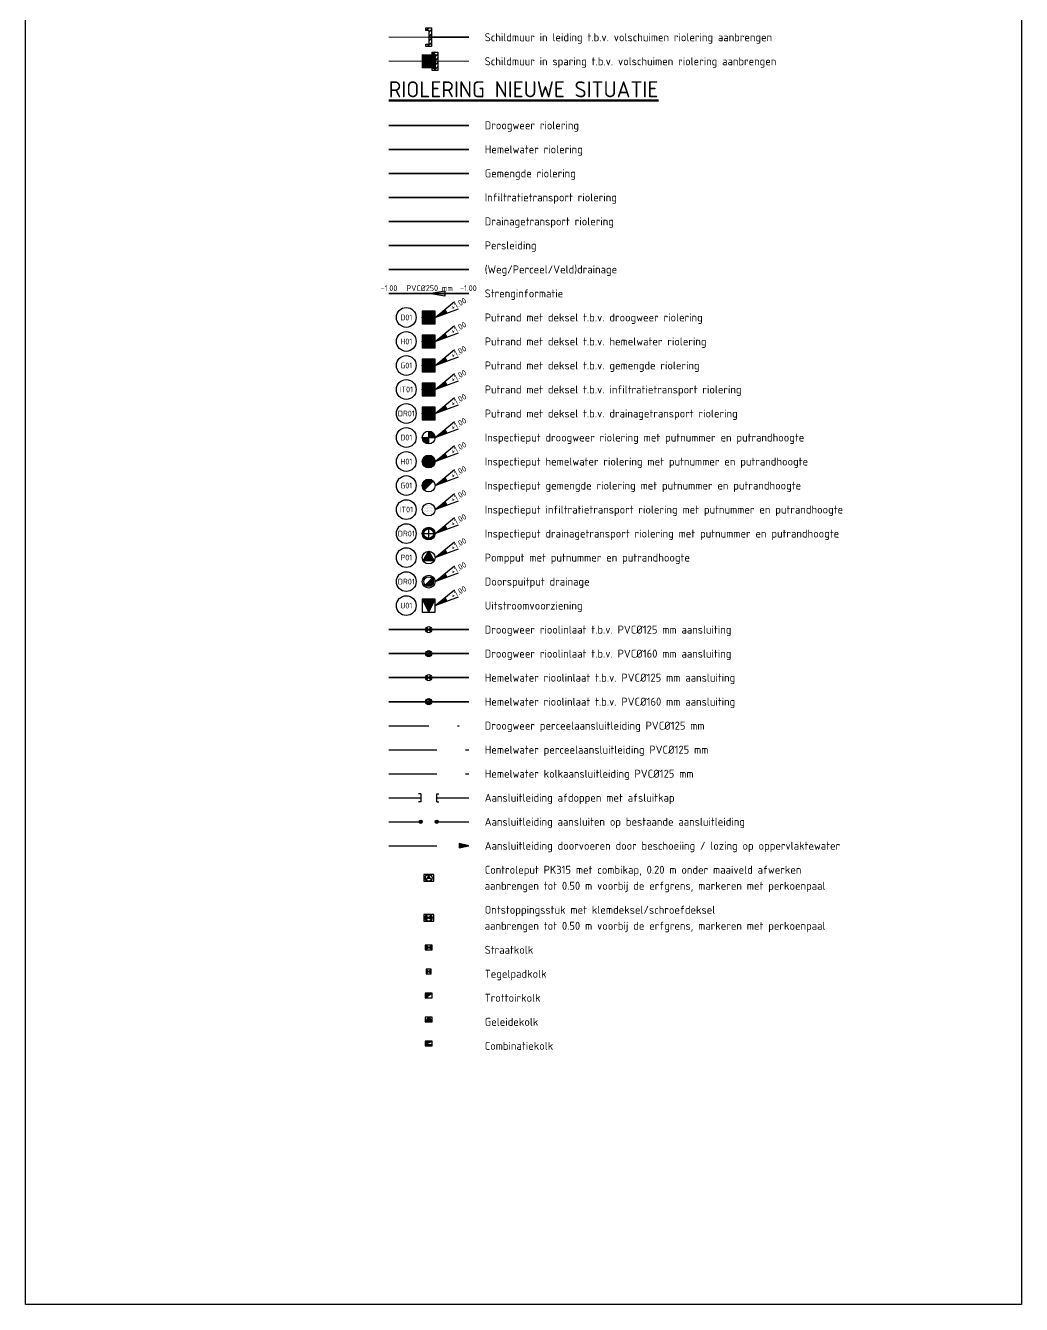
# Model space of a CAD drawing. Header units: metres. Extents: x 3957 to 4309, y 1331 to 1626.
# Drawn here: x 3999.7 to 4061.9, y 1331.1 to 1411 of the extents above; entities that cross this region are included whole.
import ezdxf
from ezdxf.enums import TextEntityAlignment as Align
from ezdxf.lldxf.tags import DXFTag

# ---------------------------------------------------------------- set-up
doc = ezdxf.new("R2010")
doc.units = ezdxf.units.M
for name, pattern in [('RI-DRAINAGE-SO', [19.2, 6, -1.8, 1.8, -1.8, 2.4, -1.8, 1.8, -1.8]), ('RI-DWA-SO', [11, 5, -3, 0, -3]), ('RI-DWA_AANSLUITLEIDING-SO', [6.1, 2.5, -1.8, 0, -1.8]), ('RI-GWA-SO', [18.45, 6, -1.8, 1.75, -1.8, 1.75, -1.8, 1.75, -1.8]), ('RI-HWA-SO', [7.4, 5, -2.4]), ('RI-HWA_AANSLUITLEIDING-SO', [4.8, 3, -1.8]), ('RI-ITR-SO', [10.4, 5, -1.8, 0, -1.8, 0, -1.8])]:
    doc.linetypes.add(name, pattern=pattern)
for name, color, linetype, lineweight in [('B-WE-RI-DWA_RIOOLLEIDING-G', 20, 'RI-DWA-SO', 18), ('B-WE-RI-DWA_RIOOLLEIDING-VOLSCHUIMEN-G', 20, 'RI-VOLSCHUIMEN-SO', 18), ('B-WE-RI-DWA_RIOOLPUT_DEKSEL-S', 20, 'Continuous', 18), ('N-WE-RI-DRAINAGE_DRAIN-G', 90, 'RI-DRAINAGE-SO', 35), ('N-WE-RI-DRAINAGE_PUT-S', 90, 'Continuous', 25), ('N-WE-RI-DRAINAGE_PUTDEKSELNIVEAU-S', 90, 'Continuous', 25), ('N-WE-RI-DRAINAGE_PUTNUMMER-S', 90, 'Continuous', 25), ('N-WE-RI-DRAINAGE_RIOOLPUT_DEKSEL-S', 90, 'Continuous', 25), ('N-WE-RI-DRAINAGE_RIOOLPUT_INSPECTIEPUT-S', 90, 'Continuous', 25), ('N-WE-RI-DRAINAGE_TRANSPORTLEIDING-G', 90, 'RI-DRAINAGE-SO', 35), ('N-WE-RI-DWA_HULPSTUK-S', 20, 'Continuous', 25), ('N-WE-RI-DWA_PERCEELAANSLUITLEIDING-G', 20, 'RI-DWA_AANSLUITLEIDING-SO', 25), ('N-WE-RI-DWA_PUTDEKSELNIVEAU-S', 20, 'Continuous', 25), ('N-WE-RI-DWA_PUTNUMMER-S', 20, 'Continuous', 25), ('N-WE-RI-DWA_RIOOLLEIDING-G', 20, 'RI-DWA-SO', 35), ('N-WE-RI-DWA_RIOOLPUT_DEKSEL-S', 20, 'Continuous', 25), ('N-WE-RI-DWA_RIOOLPUT_INSPECTIEPUT-S', 20, 'Continuous', 25), ('N-WE-RI-DWA_RIOOLPUT_POMPPUT-S', 20, 'Continuous', 25), ('N-WE-RI-DWA_SCHILDMUUR-S', 20, 'Continuous', 25), ('N-WE-RI-DWA_STROMINGSRICHTING-S', 20, 'Continuous', 25), ('N-WE-RI-GWA_PUTDEKSELNIVEAU-S', 30, 'Continuous', 25), ('N-WE-RI-GWA_PUTNUMMER-S', 30, 'Continuous', 25), ('N-WE-RI-GWA_RIOOLLEIDING-G', 30, 'RI-GWA-SO', 35), ('N-WE-RI-GWA_RIOOLPUT_DEKSEL-S', 30, 'Continuous', 25), ('N-WE-RI-GWA_RIOOLPUT_INSPECTIEPUT-S', 30, 'Continuous', 25), ('N-WE-RI-HWA_HULPSTUK-S', 150, 'Continuous', 25), ('N-WE-RI-HWA_KOLK_COMBIKOLK-S', 150, 'Continuous', 25), ('N-WE-RI-HWA_KOLK_GELEIDEKOLK-S', 150, 'Continuous', 25), ('N-WE-RI-HWA_KOLK_STRAATKOLK-S', 150, 'Continuous', 25), ('N-WE-RI-HWA_KOLK_TEGELPADKOLK-S', 150, 'Continuous', 25), ('N-WE-RI-HWA_KOLK_TROTTOIRKOLK-S', 150, 'Continuous', 25), ('N-WE-RI-HWA_KOLKAANSLUITLEIDING-G', 150, 'RI-HWA_AANSLUITLEIDING-SO', 25), ('N-WE-RI-HWA_PERCEELAANSLUITLEIDING-G', 150, 'RI-HWA_AANSLUITLEIDING-SO', 25), ('N-WE-RI-HWA_PUTDEKSELNIVEAU-S', 150, 'Continuous', 25), ('N-WE-RI-HWA_PUTNUMMER-S', 150, 'Continuous', 25), ('N-WE-RI-HWA_RIOOLLEIDING-G', 150, 'RI-HWA-SO', 35), ('N-WE-RI-HWA_RIOOLPUT_DEKSEL-S', 150, 'Continuous', 25), ('N-WE-RI-HWA_RIOOLPUT_INSPECTIEPUT-S', 150, 'Continuous', 25), ('N-WE-RI-HWA_UITLAATCONSTRUCTIE-S', 150, 'Continuous', 25), ('N-WE-RI-ITR_PUTDEKSELNIVEAU-S', 140, 'Continuous', 25), ('N-WE-RI-ITR_PUTNUMMER-S', 140, 'Continuous', 25), ('N-WE-RI-ITR_RIOOLPUT_DEKSEL-S', 140, 'Continuous', 25), ('N-WE-RI-ITR_RIOOLPUT_INSPECTIEPUT-S', 140, 'Continuous', 25), ('N-WE-RI-ITR_TRANSPORTLEIDING-G', 140, 'RI-ITR-SO', 35), ('N-WE-RI-PERSLEIDING-G', 210, 'RI-PERS-SO', 35), ('V-WE-RI-DWA_RIOOLLEIDING-G', 20, 'V-RI-DWA-SO', 35), ('X-XX-AL-LEGENDA-T25', 7, 'Continuous', 25), ('X-XX-AL-LEGENDA-T50', 130, 'Continuous', 50)]:
    doc.layers.add(name, color=color, linetype=linetype, lineweight=lineweight)
doc.styles.add('NLCS-ISO', font='NLCS-ISO.ttf')
doc.styles.add('NLCS-ISO-ANNOTATIEF-T25', font='NLCS-ISO.ttf', dxfattribs={"height": 2.5})
doc.styles.add('NLCS-ISO-ANNOTATIEF-T50', font='NLCS-ISO.ttf', dxfattribs={"height": 5})
doc.styles.get("Standard").update_dxf_attribs({"font": 'arial.ttf'})
tags = doc.linetypes.add('RI-PERS-SO', pattern='A,7,-2,["P",Standard,S=1.8,R=0,X=-0.5,Y=-0.9],-2,7,-2,[102,NLCS.SHX,S=1,R=180,X=0,Y=0],-2', length=22).pattern_tags.tags
tags[6] = DXFTag(74, 10)
doc.linetypes.add('RI-VOLSCHUIMEN-SO', pattern='A,0,[50,NLCS.SHX,S=0.5,R=0,X=0,Y=0],4', length=4)
doc.linetypes.add('V-RI-DWA-SO', pattern='A,2.5,[24,NLCS.SHX,S=1,R=0,X=0,Y=0],2.5,-3,0,-3', length=11)

# ---------------------------------------------------------------- blocks, each defined once
blk = doc.blocks.new('SRI-SCHILDMUUR-SO')
for p, q in [((-0.9, -2.9), (-0.9, 2.9)), ((-0.9, 2.9), (0.9, 2.9)), ((-0.9, 1.66), (0.49, 2.9)), ((-0.9, 1.77), (0.37, 2.9)), ((-0.9, 0.42), (-0.1, 1.14)), ((-0.9, 0.32), (-0.1, 1.03)), ((0.9, 2.1), (-0.1, 2.1)), ((-0.1, 2.1), (-0.1, -2.1)), ((0.9, 2.9), (0.9, 2.1)), ((-0.9, -0.92), (-0.1, -0.2)), ((-0.9, -1.03), (-0.1, -0.31)), ((-0.9, -2.26), (-0.1, -1.55)), ((-0.9, -2.37), (-0.1, -1.65)), ((0.9, -2.9), (-0.9, -2.9)), ((-0.11, -2.9), (0.78, -2.1)), ((-0.1, -2.1), (0.9, -2.1)), ((0.01, -2.9), (0.9, -2.1)), ((0.9, -2.1), (0.9, -2.9))]:
    blk.add_line(p, q)
blk = doc.blocks.new('*U17')
at = {"ltscale": 0.1}
blk.add_hatch(color=256, dxfattribs=at).paths.add_polyline_path([(0, 0), (5, 0.83), (5, -0.83)])
at = {"ltscale": 0.1, "flags": 128}
blk.add_lwpolyline([(0, 0), (5, 0.83), (5, -0.83)], close=True, dxfattribs=at)
at = {"style": 'NLCS-ISO'}
for tag, p in [('Strenglengte:', (-10, 0.2)), ('Afschot:', (-5, 0.2)), ('Materiaal:', (0.28, 0.2)), ('Strengnummer:', (6, 0.2))]:
    blk.add_attdef(tag, text='', height=1.8, dxfattribs=at).set_placement(p, align=Align.BOTTOM_CENTER)
blk.add_attdef('BOB-Links:', text='', height=1.8, dxfattribs=at).set_placement((-15, 0.2), align=Align.BOTTOM_LEFT)
blk.add_attdef('BOB-Rechts:', text='', height=1.8, dxfattribs=at).set_placement((15, 0.2), align=Align.BOTTOM_RIGHT)
blk = doc.blocks.new('SRI-HULP_INLAAT_160MM-SO')
h = blk.add_hatch(color=256)
h.dxf.hatch_style = 1
h.paths.add_polyline_path([(0, 0.71), (0, 0), (0.71, 0, 0.414214)])
h.paths.add_polyline_path([(0, 0), (-0.71, 0, 0.414214), (0, -0.71)])
for p, q in [((-0.71, 0), (0.71, 0)), ((0, 0.71), (0, -0.71))]:
    blk.add_line(p, q)
for radius in [1, 0.71]:
    blk.add_circle((0, 0), radius)
blk = doc.blocks.new('SRI-HULP_INLAAT_125MM-SO')
h = blk.add_hatch(color=256)
h.dxf.hatch_style = 1
h.paths.add_polyline_path([(-0.71, 0.71, 0.198912), (-1, 0, 0.198912), (-0.71, -0.71), (0, 0)])
h = blk.add_hatch(color=256)
h.dxf.hatch_style = 1
h.paths.add_polyline_path([(0.71, -0.71, 0.198912), (1, 0, 0.198912), (0.71, 0.71), (0, 0)])
for p, q in [((-0.71, 0.71), (0.71, -0.71)), ((-0.71, -0.71), (0.71, 0.71))]:
    blk.add_line(p, q)
blk.add_circle((0, 0), 1)
blk = doc.blocks.new('SRI-KOLK_STRAAT-SO')
h = blk.add_hatch(color=256)
h.dxf.hatch_style = 1
h.paths.add_polyline_path([(-1.125, 0), (0, 0.75), (-1.125, 1.5)])
h.paths.add_polyline_path([(1.125, 0), (1.125, 1.5), (0, 0.75)])
for p, q in [((-1.125, 0), (1.125, 1.5)), ((1.125, 0), (-1.125, 1.5))]:
    blk.add_line(p, q)
blk.add_lwpolyline([(-1.125, 0), (1.125, 0), (1.125, 1.5), (-1.125, 1.5)], close=True)
blk = doc.blocks.new('SRI-HULP_CONTROLEPUT-SO')
h = blk.add_hatch(color=256)
h.dxf.hatch_style = 1
h.paths.add_polyline_path([(0.07, 1.05, 0.031281), (-0.07, 1.05, 0.041169), (0, 0.68, 0.041169)])
h.paths.add_polyline_path([(0, 0.68, -0.132759), (-0.59, -0.34, -0.132759), (0.59, -0.34, -0.132759)])
h.paths.add_polyline_path([(-0.59, -0.34, 0.041169), (-0.94, -0.47, 0.031281), (-0.87, -0.58, 0.041169)])
h.paths.add_polyline_path([(0.59, -0.34, 0.041169), (0.87, -0.58, 0.031281), (0.94, -0.47, 0.041169)])
at = {"flags": 128}
blk.add_lwpolyline([(-1.57, -1.05), (1.57, -1.05), (1.57, 1.05), (-1.57, 1.05)], close=True, dxfattribs=at)
blk.add_circle((0, 0), 1.05)
at = {"color": 0, "linetype": 'ByBlock', "lineweight": -2}
for centre, start, end in [((-2.19, 1.26), 305.4455, 354.5545), ((2.19, 1.26), 185.4455, 234.5545), ((0, -2.53), 65.4455, 114.5545)]:
    blk.add_arc(centre, 2.26, start, end, dxfattribs=at)
blk = doc.blocks.new('SRI-HULP_ONTSTOPPINGSSTUK-SO')
for points in [[(-0.87, 0.58, 0.148069), (-1.05, 0, 0.148069), (-0.87, -0.58), (0, 0)], [(0, 0), (0.87, -0.58, 0.148069), (1.05, 0, 0.148069), (0.87, 0.58)]]:
    blk.add_hatch(color=256).paths.add_polyline_path(points)
for p, q in [((0.87, 0.58), (-0.87, -0.58)), ((-0.87, 0.58), (0.87, -0.58)), ((-0.87, -0.58), (0.87, 0.58))]:
    blk.add_line(p, q)
at = {"flags": 128}
blk.add_lwpolyline([(-1.57, -1.05), (1.57, -1.05), (1.57, 1.05), (-1.57, 1.05)], close=True, dxfattribs=at)
blk.add_circle((0, 0), 1.05)
blk = doc.blocks.new('SRI-HULP_EINDKAP-SO')
for p, q in [((0, -1.25), (0, 1.25)), ((0, 1.25), (0.7, 1.25)), ((0, -1.25), (0.7, -1.25))]:
    blk.add_line(p, q)
blk = doc.blocks.new('SRI-HULP_AANSLUITEN-SO')
h = blk.add_hatch(color=256)
h.dxf.hatch_style = 1
edge = h.paths.add_edge_path()
edge.add_arc((0, 0), 0.5, 0, 360)
blk.add_circle((0, 0), 0.5)
blk = doc.blocks.new('SRI-HULP_DOORVOEREN-SO')
h = blk.add_hatch(color=256)
h.dxf.hatch_style = 1
h.paths.add_polyline_path([(-2.97, 0.7), (-2.97, -0.7), (0, 0)])
at = {"color": 0, "linetype": 'ByBlock', "lineweight": -2, "flags": 128}
blk.add_lwpolyline([(-2.97, 0.7), (-2.97, -0.7), (0, 0)], close=True, dxfattribs=at)
blk = doc.blocks.new('SRI-KOLK_TROTTOIR-SO')
blk.add_hatch(color=256).paths.add_polyline_path([(1.125, 1.5), (-1.125, 1.5), (-1.125, 0)])
blk.add_line((-1.125, 0), (1.125, 1.5))
at = {"flags": 128}
blk.add_lwpolyline([(-1.125, 0), (1.125, 0), (1.125, 1.5), (-1.125, 1.5)], close=True, dxfattribs=at)
blk = doc.blocks.new('SRI-KOLK_TEGELPAD-SO')
h = blk.add_hatch(color=256)
h.dxf.hatch_style = 1
h.paths.add_polyline_path([(0, 0.75), (-0.75, 1.5), (-0.75, 0)])
h.paths.add_polyline_path([(0, 0.75), (0.75, 0), (0.75, 1.5)])
for p, q in [((-0.75, 0), (0.75, 1.5)), ((0.75, 0), (-0.75, 1.5))]:
    blk.add_line(p, q)
blk.add_lwpolyline([(-0.75, 0), (0.75, 0), (0.75, 1.5), (-0.75, 1.5)], close=True)
blk = doc.blocks.new('SRI-KOLK_GELEIDE-SO')
h = blk.add_hatch(color=256)
h.dxf.hatch_style = 1
h.paths.add_polyline_path([(0, 1.5), (-1.125, 0), (1.125, 0)])
blk.add_lwpolyline([(-1.125, 0), (1.125, 0), (1.125, 1.5), (-1.125, 1.5)], close=True)
at = {"flags": 128}
blk.add_lwpolyline([(-1.125, 0), (0, 1.5), (1.125, 0)], dxfattribs=at)
blk = doc.blocks.new('SRI-PUTDEKSELHOOGTE-SO')
h = blk.add_hatch(color=256)
h.dxf.hatch_style = 1
h.paths.add_polyline_path([(0, 0), (3.66, 1.37), (3.02, 2.49)])
for p, q in [((0, 0), (6.04, 4.97)), ((0, 0), (7.32, 2.74)), ((3.02, 2.49), (3.66, 1.37))]:
    blk.add_line(p, q)
at = {"style": 'NLCS-ISO'}
blk.add_attdef('PUTHGT', text='', height=1.8, rotation=30, dxfattribs=at).set_placement((5.02, 2.93), align=Align.MIDDLE_LEFT)
blk = doc.blocks.new('SRI-PUTNUMMER-SO')
blk.add_circle((0, 0), 3.09)
at = {"style": 'NLCS-ISO'}
blk.add_attdef('PUTNR', text='', height=1.8, dxfattribs=at).set_placement((0, 0), align=Align.MIDDLE_CENTER)
blk = doc.blocks.new('SRI-PUT_DEKSEL_DWA-SO')
at = {"true_color": 0xffffff}
h = blk.add_hatch(color=7, dxfattribs=at)
h.dxf.hatch_style = 1
h.paths.add_polyline_path([(-2, -2), (2, -2), (2, 2), (-2, 2)])
at = {"flags": 128}
blk.add_lwpolyline([(-2, -2), (2, -2), (2, 2), (-2, 2)], close=True, dxfattribs=at)
for radius in [2, 1.9]:
    blk.add_circle((0, 0), radius)
at = {"style": 'NLCS-ISO'}
blk.add_text('DWA', height=1.3, dxfattribs=at).set_placement((0, -0.01), align=Align.MIDDLE_CENTER)
blk = doc.blocks.new('SRI-PUT_DEKSEL_DRAINAGE-SO')
at = {"true_color": 0xffffff}
h = blk.add_hatch(color=7, dxfattribs=at)
h.dxf.hatch_style = 1
h.paths.add_polyline_path([(-2, -2), (2, -2), (2, 2), (-2, 2)])
at = {"flags": 128}
blk.add_lwpolyline([(-2, -2), (2, -2), (2, 2), (-2, 2)], close=True, dxfattribs=at)
for radius in [2, 1.9]:
    blk.add_circle((0, 0), radius)
at = {"style": 'NLCS-ISO'}
blk.add_text('DR', height=1.3, dxfattribs=at).set_placement((0, -0.01), align=Align.MIDDLE_CENTER)
blk = doc.blocks.new('SRI-PUT_DEKSEL_GWA-SO')
at = {"true_color": 0xffffff}
h = blk.add_hatch(color=7, dxfattribs=at)
h.dxf.hatch_style = 1
h.paths.add_polyline_path([(-2, -2), (2, -2), (2, 2), (-2, 2)])
at = {"flags": 128}
blk.add_lwpolyline([(-2, -2), (2, -2), (2, 2), (-2, 2)], close=True, dxfattribs=at)
for radius in [2, 1.9]:
    blk.add_circle((0, 0), radius)
at = {"style": 'NLCS-ISO'}
blk.add_text('GWA', height=1.3, dxfattribs=at).set_placement((0, -0.01), align=Align.MIDDLE_CENTER)
blk = doc.blocks.new('SRI-PUT_DEKSEL_HWA-SO')
at = {"true_color": 0xffffff}
h = blk.add_hatch(color=7, dxfattribs=at)
h.dxf.hatch_style = 1
h.paths.add_polyline_path([(-2, -2), (2, -2), (2, 2), (-2, 2)])
at = {"flags": 128}
blk.add_lwpolyline([(-2, -2), (2, -2), (2, 2), (-2, 2)], close=True, dxfattribs=at)
for radius in [2, 1.9]:
    blk.add_circle((0, 0), radius)
at = {"style": 'NLCS-ISO'}
blk.add_text('HWA', height=1.3, dxfattribs=at).set_placement((0, -0.01), align=Align.MIDDLE_CENTER)
blk = doc.blocks.new('SRI-PUT_DEKSEL_ITR-SO')
at = {"true_color": 0xffffff}
h = blk.add_hatch(color=7, dxfattribs=at)
h.dxf.hatch_style = 1
h.paths.add_polyline_path([(-2, -2), (2, -2), (2, 2), (-2, 2)])
at = {"flags": 128}
blk.add_lwpolyline([(-2, -2), (2, -2), (2, 2), (-2, 2)], close=True, dxfattribs=at)
for radius in [2, 1.9]:
    blk.add_circle((0, 0), radius)
at = {"style": 'NLCS-ISO'}
blk.add_text('ITR', height=1.3, dxfattribs=at).set_placement((0, -0.01), align=Align.MIDDLE_CENTER)
blk = doc.blocks.new('SRI-KOLK_COMBINATIE-SO')
h = blk.add_hatch(color=256)
h.dxf.hatch_style = 1
h.paths.add_polyline_path([(1.125, 1.5), (-1.125, 1.5), (-1.125, 0.4)])
for q in [(1.125, 1.5), (1.125, 0.4)]:
    blk.add_line((-1.125, 0.4), q)
blk.add_lwpolyline([(-1.125, 0), (1.125, 0), (1.125, 1.5), (-1.125, 1.5)], close=True)
blk = doc.blocks.new('SRI-UITSTROOMVOORZIENING-SO')
h = blk.add_hatch(color=256)
h.dxf.hatch_style = 1
h.paths.add_polyline_path([(2, 2), (-2, 2), (0, -2)])
at = {"flags": 128}
blk.add_lwpolyline([(-2, -2), (2, -2), (2, 2), (-2, 2)], close=True, dxfattribs=at)
blk.add_lwpolyline([(-2, 2), (0, -2), (2, 2)], dxfattribs=at)
blk = doc.blocks.new('SRI-PUT_DWA_01-SO')
h = blk.add_hatch(color=256)
h.dxf.hatch_style = 1
h.paths.add_polyline_path([(-2, 0, 0.414214), (0, -2), (0, 0)])
h.paths.add_polyline_path([(2, 0, 0.414214), (0, 2), (0, 0)])
for p, q in [((-2, 0), (2, 0)), ((0, -2), (0, 2))]:
    blk.add_line(p, q)
blk.add_circle((0, 0), 2)
blk = doc.blocks.new('SRI-PUT_HWA_01-SO')
h = blk.add_hatch(color=256)
h.dxf.hatch_style = 1
h.paths.add_polyline_path([(-2, 0, 1), (2, 0, 1)])
blk.add_circle((0, 0), 2)
blk = doc.blocks.new('SRI-PUT_GWA_01-SO')
h = blk.add_hatch(color=256)
h.dxf.hatch_style = 1
h.paths.add_polyline_path([(-2, 0, 0.198912), (-1.41, -1.41), (1.41, 1.41, 0.668179)])
blk.add_line((-1.41, -1.41), (1.41, 1.41))
blk.add_circle((0, 0), 2)
blk = doc.blocks.new('SRI-PUT_ITR_01-SO')
for centre, radius in [((0, 0), 2), ((-1.75, 0.25), 0.004), ((-1.5, 0.75), 0.004), ((-1.25, 1.25), 0.004), ((-1.25, 0.25), 0.004), ((-1, 0.75), 0.004), ((-0.75, 1.25), 0.004), ((-0.75, 0.25), 0.004), ((-0.5, 1.75), 0.004), ((-0.5, 0.75), 0.004), ((-0.25, 1.25), 0.004), ((-0.25, 0.25), 0.004), ((0, 1.75), 0.004), ((0, 0.75), 0.004), ((0.25, 1.25), 0.004), ((0.25, 0.25), 0.004), ((0.5, 1.75), 0.004), ((0.5, 0.75), 0.004), ((0.75, 1.25), 0.004), ((0.75, 0.25), 0.004), ((1, 0.75), 0.004), ((1.25, 1.25), 0.004), ((1.25, 0.25), 0.004), ((1.5, 0.75), 0.004), ((1.75, 0.25), 0.004), ((-1.75, -0.75), 0.004), ((-1.5, -0.25), 0.004), ((-1.5, -1.25), 0.004), ((-1.25, -0.75), 0.004), ((-1, -0.25), 0.004), ((-1, -1.25), 0.004), ((-0.75, -0.75), 0.004), ((-0.75, -1.75), 0.004), ((-0.5, -0.25), 0.004), ((-0.5, -1.25), 0.004), ((-0.25, -0.75), 0.004), ((-0.25, -1.75), 0.004), ((0, -0.25), 0.004), ((0, -1.25), 0.004), ((0.25, -0.75), 0.004), ((0.25, -1.75), 0.004), ((0.5, -0.25), 0.004), ((0.5, -1.25), 0.004), ((0.75, -0.75), 0.004), ((0.75, -1.75), 0.004), ((1, -0.25), 0.004), ((1, -1.25), 0.004), ((1.25, -0.75), 0.004), ((1.5, -0.25), 0.004), ((1.5, -1.25), 0.004), ((1.75, -0.75), 0.004)]:
    blk.add_circle(centre, radius)
blk = doc.blocks.new('SRI-PUT_DRAIN_01-SO')
h = blk.add_hatch(color=256)
h.dxf.hatch_style = 1
h.paths.add_polyline_path([(-1.5, 0), (-2, 0, 0.414214), (0, -2), (0, -1.5, -0.414214)])
h.paths.add_polyline_path([(2, 0), (1.5, 0, -0.414214), (0, -1.5), (0, -2, 0.414214)])
h.paths.add_polyline_path([(0, 2), (0, 1.5, -0.414214), (1.5, 0), (2, 0, 0.414214)])
h.paths.add_polyline_path([(0, 1.5), (0, 2, 0.414214), (-2, 0), (-1.5, 0, -0.414214)])
for p, q in [((-2, 0), (2, 0)), ((0, -2), (0, 2))]:
    blk.add_line(p, q)
for radius in [2, 1.5]:
    blk.add_circle((0, 0), radius)
blk = doc.blocks.new('SRI-PUT_POMPPUT_01-SO')
h = blk.add_hatch(color=256)
h.dxf.hatch_style = 1
h.paths.add_polyline_path([(1.74, -0.98), (0, 2), (-1.74, -0.98)])
for p, q in [((-1.74, -0.98), (0, 2)), ((0, 2), (1.74, -0.98)), ((1.74, -0.98), (-1.74, -0.98))]:
    blk.add_line(p, q)
blk.add_circle((0, 0), 2)
blk = doc.blocks.new('SRI-PUT_DRAIN_DOORSPUIT_01-SO')
h = blk.add_hatch(color=256)
h.dxf.hatch_style = 1
h.paths.add_polyline_path([(1.5, 0, 0.198912), (1.06, 1.06), (-1.06, -1.06, 0.668179)])
blk.add_line((-1.41, -1.41), (1.41, 1.41))
for radius in [2, 1.5]:
    blk.add_circle((0, 0), radius)

msp = doc.modelspace()

# ---------------------------------------------------------------- linework, layer by layer
msp.add_lwpolyline([(3999.697, 1608.349), (4061.914, 1608.349), (4061.914, 1331.11), (3999.697, 1331.11)], close=True)
at = {"layer": 'B-WE-RI-DWA_RIOOLLEIDING-G', "flags": 128}
msp.add_lwpolyline([(4022.383, 1408.76), (4024.883, 1408.76)], dxfattribs=at)
at = {"layer": 'B-WE-RI-DWA_RIOOLLEIDING-VOLSCHUIMEN-G', "flags": 128}
for points in [[(4022.383, 1410.26), (4024.883, 1410.26)], [(4027.383, 1408.76), (4024.883, 1408.76)]]:
    msp.add_lwpolyline(points, dxfattribs=at)
at = {"layer": 'N-WE-RI-DRAINAGE_DRAIN-G', "flags": 128}
msp.add_lwpolyline([(4022.383, 1395.76), (4027.383, 1395.76)], dxfattribs=at)
at = {"layer": 'N-WE-RI-DRAINAGE_TRANSPORTLEIDING-G', "flags": 128}
msp.add_lwpolyline([(4022.383, 1398.76), (4027.383, 1398.76)], dxfattribs=at)
at = {"layer": 'N-WE-RI-DWA_PERCEELAANSLUITLEIDING-G', "flags": 128}
for points in [[(4022.383, 1367.26), (4027.383, 1367.26)], [(4022.383, 1362.76), (4024.383, 1362.76)], [(4022.383, 1361.26), (4024.383, 1361.26)]]:
    msp.add_lwpolyline(points, dxfattribs=at)
at = {"layer": 'N-WE-RI-DWA_RIOOLLEIDING-G', "flags": 128}
for points in [[(4022.383, 1404.76), (4027.383, 1404.76)], [(4022.383, 1394.26), (4027.383, 1394.26)], [(4022.383, 1373.26), (4027.383, 1373.26)], [(4022.383, 1371.76), (4027.383, 1371.76)]]:
    msp.add_lwpolyline(points, dxfattribs=at)
at = {"layer": 'N-WE-RI-GWA_RIOOLLEIDING-G', "flags": 128}
msp.add_lwpolyline([(4022.383, 1401.76), (4027.383, 1401.76)], dxfattribs=at)
at = {"layer": 'N-WE-RI-HWA_KOLKAANSLUITLEIDING-G', "flags": 128}
for points in [[(4022.383, 1364.26), (4027.383, 1364.26)], [(4022.383, 1359.76), (4027.383, 1359.76)]]:
    msp.add_lwpolyline(points, dxfattribs=at)
at = {"layer": 'N-WE-RI-HWA_PERCEELAANSLUITLEIDING-G', "flags": 128}
for points in [[(4022.383, 1365.76), (4027.383, 1365.76)], [(4025.383, 1362.76), (4027.383, 1362.76)], [(4025.383, 1361.26), (4027.383, 1361.26)]]:
    msp.add_lwpolyline(points, dxfattribs=at)
at = {"layer": 'N-WE-RI-HWA_RIOOLLEIDING-G', "flags": 128}
for points in [[(4022.383, 1403.26), (4027.383, 1403.26)], [(4022.383, 1370.26), (4027.383, 1370.26)], [(4022.383, 1368.76), (4027.383, 1368.76)]]:
    msp.add_lwpolyline(points, dxfattribs=at)
at = {"layer": 'N-WE-RI-ITR_TRANSPORTLEIDING-G', "flags": 128}
msp.add_lwpolyline([(4022.383, 1400.26), (4027.383, 1400.26)], dxfattribs=at)
at = {"layer": 'N-WE-RI-PERSLEIDING-G', "flags": 128}
msp.add_lwpolyline([(4022.383, 1397.26), (4027.383, 1397.26)], dxfattribs=at)
at = {"layer": 'V-WE-RI-DWA_RIOOLLEIDING-G', "flags": 128}
msp.add_lwpolyline([(4027.383, 1410.26), (4024.883, 1410.26)], dxfattribs=at)

# ---------------------------------------------------------------- block references
at = {"layer": 'B-WE-RI-DWA_RIOOLPUT_DEKSEL-S', "xscale": 0.2, "yscale": 0.2, "zscale": 0.2}
msp.add_blockref('SRI-PUT_DEKSEL_DWA-SO', (4024.883, 1408.76), dxfattribs=at)
at = {"layer": 'N-WE-RI-DRAINAGE_PUT-S', "xscale": 0.2, "yscale": 0.2, "zscale": 0.2}
msp.add_blockref('SRI-PUT_DRAIN_DOORSPUIT_01-SO', (4024.883, 1376.26), dxfattribs=at)
at = {"layer": 'N-WE-RI-DRAINAGE_PUTDEKSELNIVEAU-S', "xscale": 0.2, "yscale": 0.2, "zscale": 0.2}
for p in [(4025.283, 1386.76), (4025.283, 1379.26), (4025.283, 1376.26)]:
    msp.add_blockref('SRI-PUTDEKSELHOOGTE-SO', p, dxfattribs=at).add_auto_attribs({'PUTHGT': '+1.00'})
at = {"layer": 'N-WE-RI-DRAINAGE_PUTNUMMER-S', "xscale": 0.2, "yscale": 0.2, "zscale": 0.2}
for p in [(4023.483, 1386.76), (4023.483, 1379.26), (4023.483, 1376.26)]:
    msp.add_blockref('SRI-PUTNUMMER-SO', p, dxfattribs=at).add_auto_attribs({'PUTNR': 'DR01'})
at = {"layer": 'N-WE-RI-DRAINAGE_RIOOLPUT_DEKSEL-S', "xscale": 0.2, "yscale": 0.2, "zscale": 0.2}
msp.add_blockref('SRI-PUT_DEKSEL_DRAINAGE-SO', (4024.883, 1386.76), dxfattribs=at)
at = {"layer": 'N-WE-RI-DRAINAGE_RIOOLPUT_INSPECTIEPUT-S', "xscale": 0.2, "yscale": 0.2, "zscale": 0.2}
msp.add_blockref('SRI-PUT_DRAIN_01-SO', (4024.883, 1379.26), dxfattribs=at)
at = {"layer": 'N-WE-RI-DWA_HULPSTUK-S', "xscale": 0.2, "yscale": 0.2, "zscale": 0.2}
for name, p in [('SRI-HULP_INLAAT_125MM-SO', (4024.883, 1373.26)), ('SRI-HULP_INLAAT_160MM-SO', (4024.883, 1371.76)), ('SRI-HULP_AANSLUITEN-SO', (4024.383, 1361.26)), ('SRI-HULP_CONTROLEPUT-SO', (4024.883, 1357.76))]:
    msp.add_blockref(name, p, dxfattribs=at)
at = {"layer": 'N-WE-RI-DWA_HULPSTUK-S', "xscale": 0.2, "yscale": 0.2, "zscale": 0.2, "rotation": 180}
msp.add_blockref('SRI-HULP_EINDKAP-SO', (4024.383, 1362.76), dxfattribs=at)
at = {"layer": 'N-WE-RI-DWA_PUTDEKSELNIVEAU-S', "xscale": 0.2, "yscale": 0.2, "zscale": 0.2}
for p in [(4025.283, 1392.76), (4025.283, 1385.26), (4025.283, 1377.76)]:
    msp.add_blockref('SRI-PUTDEKSELHOOGTE-SO', p, dxfattribs=at).add_auto_attribs({'PUTHGT': '+1.00'})
at = {"layer": 'N-WE-RI-DWA_PUTNUMMER-S', "xscale": 0.2, "yscale": 0.2, "zscale": 0.2}
for p, values in [((4023.483, 1392.76), {'PUTNR': 'D01'}), ((4023.483, 1385.26), {'PUTNR': 'D01'}), ((4023.483, 1377.76), {'PUTNR': 'P01'})]:
    msp.add_blockref('SRI-PUTNUMMER-SO', p, dxfattribs=at).add_auto_attribs(values)
at = {"layer": 'N-WE-RI-DWA_RIOOLPUT_DEKSEL-S', "xscale": 0.2, "yscale": 0.2, "zscale": 0.2}
msp.add_blockref('SRI-PUT_DEKSEL_DWA-SO', (4024.883, 1392.76), dxfattribs=at)
at = {"layer": 'N-WE-RI-DWA_RIOOLPUT_INSPECTIEPUT-S', "xscale": 0.2, "yscale": 0.2, "zscale": 0.2}
msp.add_blockref('SRI-PUT_DWA_01-SO', (4024.883, 1385.26), dxfattribs=at)
at = {"layer": 'N-WE-RI-DWA_RIOOLPUT_POMPPUT-S', "xscale": 0.2, "yscale": 0.2, "zscale": 0.2}
msp.add_blockref('SRI-PUT_POMPPUT_01-SO', (4024.883, 1377.76), dxfattribs=at)
at = {"layer": 'N-WE-RI-DWA_SCHILDMUUR-S', "xscale": 0.2, "yscale": 0.2, "zscale": 0.2, "rotation": 180}
for p in [(4024.883, 1410.26), (4025.283, 1408.76)]:
    msp.add_blockref('SRI-SCHILDMUUR-SO', p, dxfattribs=at)
at = {"layer": 'N-WE-RI-DWA_STROMINGSRICHTING-S', "xscale": 0.2, "yscale": 0.2, "zscale": 0.2}
msp.add_blockref('*U17', (4024.883, 1394.26), dxfattribs=at).add_auto_attribs({'BOB-Links:': '-1.00', 'BOB-Rechts:': '-1.00', 'Materiaal:': 'PVC%%C250 mm'})
at = {"layer": 'N-WE-RI-GWA_PUTDEKSELNIVEAU-S', "xscale": 0.2, "yscale": 0.2, "zscale": 0.2}
for p in [(4025.283, 1389.76), (4025.283, 1382.26)]:
    msp.add_blockref('SRI-PUTDEKSELHOOGTE-SO', p, dxfattribs=at).add_auto_attribs({'PUTHGT': '+1.00'})
at = {"layer": 'N-WE-RI-GWA_PUTNUMMER-S', "xscale": 0.2, "yscale": 0.2, "zscale": 0.2}
for p in [(4023.483, 1389.76), (4023.483, 1382.26)]:
    msp.add_blockref('SRI-PUTNUMMER-SO', p, dxfattribs=at).add_auto_attribs({'PUTNR': 'G01'})
at = {"layer": 'N-WE-RI-GWA_RIOOLPUT_DEKSEL-S', "xscale": 0.2, "yscale": 0.2, "zscale": 0.2}
msp.add_blockref('SRI-PUT_DEKSEL_GWA-SO', (4024.883, 1389.76), dxfattribs=at)
at = {"layer": 'N-WE-RI-GWA_RIOOLPUT_INSPECTIEPUT-S', "xscale": 0.2, "yscale": 0.2, "zscale": 0.2}
msp.add_blockref('SRI-PUT_GWA_01-SO', (4024.883, 1382.26), dxfattribs=at)
at = {"layer": 'N-WE-RI-HWA_HULPSTUK-S', "xscale": 0.2, "yscale": 0.2, "zscale": 0.2}
for name, p in [('SRI-HULP_INLAAT_125MM-SO', (4024.883, 1370.26)), ('SRI-HULP_INLAAT_160MM-SO', (4024.883, 1368.76)), ('SRI-HULP_EINDKAP-SO', (4025.383, 1362.76)), ('SRI-HULP_AANSLUITEN-SO', (4025.383, 1361.26)), ('SRI-HULP_DOORVOEREN-SO', (4027.383, 1359.76)), ('SRI-HULP_ONTSTOPPINGSSTUK-SO', (4024.883, 1355.26))]:
    msp.add_blockref(name, p, dxfattribs=at)
at = {"layer": 'N-WE-RI-HWA_KOLK_COMBIKOLK-S', "xscale": 0.2, "yscale": 0.2, "zscale": 0.2}
msp.add_blockref('SRI-KOLK_COMBINATIE-SO', (4024.883, 1347.26), dxfattribs=at)
at = {"layer": 'N-WE-RI-HWA_KOLK_GELEIDEKOLK-S', "xscale": 0.2, "yscale": 0.2, "zscale": 0.2}
msp.add_blockref('SRI-KOLK_GELEIDE-SO', (4024.883, 1348.76), dxfattribs=at)
at = {"layer": 'N-WE-RI-HWA_KOLK_STRAATKOLK-S', "xscale": 0.2, "yscale": 0.2, "zscale": 0.2}
msp.add_blockref('SRI-KOLK_STRAAT-SO', (4024.883, 1353.26), dxfattribs=at)
at = {"layer": 'N-WE-RI-HWA_KOLK_TEGELPADKOLK-S', "xscale": 0.2, "yscale": 0.2, "zscale": 0.2}
msp.add_blockref('SRI-KOLK_TEGELPAD-SO', (4024.883, 1351.76), dxfattribs=at)
at = {"layer": 'N-WE-RI-HWA_KOLK_TROTTOIRKOLK-S', "xscale": 0.2, "yscale": 0.2, "zscale": 0.2}
msp.add_blockref('SRI-KOLK_TROTTOIR-SO', (4024.883, 1350.26), dxfattribs=at)
at = {"layer": 'N-WE-RI-HWA_PUTDEKSELNIVEAU-S', "xscale": 0.2, "yscale": 0.2, "zscale": 0.2}
for p in [(4025.283, 1391.26), (4025.283, 1383.76), (4025.283, 1374.76)]:
    msp.add_blockref('SRI-PUTDEKSELHOOGTE-SO', p, dxfattribs=at).add_auto_attribs({'PUTHGT': '+1.00'})
at = {"layer": 'N-WE-RI-HWA_PUTNUMMER-S', "xscale": 0.2, "yscale": 0.2, "zscale": 0.2}
for p, values in [((4023.483, 1391.26), {'PUTNR': 'H01'}), ((4023.483, 1383.76), {'PUTNR': 'H01'}), ((4023.483, 1374.76), {'PUTNR': 'U01'})]:
    msp.add_blockref('SRI-PUTNUMMER-SO', p, dxfattribs=at).add_auto_attribs(values)
at = {"layer": 'N-WE-RI-HWA_RIOOLPUT_DEKSEL-S', "xscale": 0.2, "yscale": 0.2, "zscale": 0.2}
msp.add_blockref('SRI-PUT_DEKSEL_HWA-SO', (4024.883, 1391.26), dxfattribs=at)
at = {"layer": 'N-WE-RI-HWA_RIOOLPUT_INSPECTIEPUT-S', "xscale": 0.2, "yscale": 0.2, "zscale": 0.2}
msp.add_blockref('SRI-PUT_HWA_01-SO', (4024.883, 1383.76), dxfattribs=at)
at = {"layer": 'N-WE-RI-HWA_UITLAATCONSTRUCTIE-S', "xscale": 0.2, "yscale": 0.2, "zscale": 0.2}
msp.add_blockref('SRI-UITSTROOMVOORZIENING-SO', (4024.883, 1374.76), dxfattribs=at)
at = {"layer": 'N-WE-RI-ITR_PUTDEKSELNIVEAU-S', "xscale": 0.2, "yscale": 0.2, "zscale": 0.2}
for p in [(4025.282, 1388.259), (4025.282, 1380.759)]:
    msp.add_blockref('SRI-PUTDEKSELHOOGTE-SO', p, dxfattribs=at).add_auto_attribs({'PUTHGT': '+1.00'})
at = {"layer": 'N-WE-RI-ITR_PUTNUMMER-S', "xscale": 0.2, "yscale": 0.2, "zscale": 0.2}
for p in [(4023.482, 1388.259), (4023.482, 1380.759)]:
    msp.add_blockref('SRI-PUTNUMMER-SO', p, dxfattribs=at).add_auto_attribs({'PUTNR': 'IT01'})
at = {"layer": 'N-WE-RI-ITR_RIOOLPUT_DEKSEL-S', "xscale": 0.2, "yscale": 0.2, "zscale": 0.2}
msp.add_blockref('SRI-PUT_DEKSEL_ITR-SO', (4024.883, 1388.26), dxfattribs=at)
at = {"layer": 'N-WE-RI-ITR_RIOOLPUT_INSPECTIEPUT-S', "xscale": 0.2, "yscale": 0.2, "zscale": 0.2}
msp.add_blockref('SRI-PUT_ITR_01-SO', (4024.882, 1380.759), dxfattribs=at)

# ---------------------------------------------------------------- texts
at = {"layer": 'X-XX-AL-LEGENDA-T25', "style": 'NLCS-ISO-ANNOTATIEF-T25'}
for s, p in [('Schildmuur in leiding t.b.v. volschuimen riolering aanbrengen', (4028.383, 1410.01)), ('Schildmuur in sparing t.b.v. volschuimen riolering aanbrengen', (4028.383, 1408.51)), ('Droogweer riolering', (4028.383, 1404.51)), ('Hemelwater riolering', (4028.383, 1403.01)), ('Gemengde riolering', (4028.383, 1401.51)), ('Infiltratietransport riolering', (4028.383, 1400.01)), ('Drainagetransport riolering', (4028.383, 1398.51)), ('Persleiding', (4028.383, 1397.01)), ('(Weg/Perceel/Veld)drainage', (4028.383, 1395.51)), ('Strenginformatie', (4028.383, 1394.01)), ('Putrand met deksel t.b.v. droogweer riolering', (4028.383, 1392.51)), ('Putrand met deksel t.b.v. hemelwater riolering', (4028.383, 1391.01)), ('Putrand met deksel t.b.v. gemengde riolering', (4028.383, 1389.51)), ('Putrand met deksel t.b.v. infiltratietransport riolering', (4028.383, 1388.01)), ('Putrand met deksel t.b.v. drainagetransport riolering', (4028.383, 1386.51)), ('Inspectieput droogweer riolering met putnummer en putrandhoogte', (4028.383, 1385.01)), ('Inspectieput hemelwater riolering met putnummer en putrandhoogte', (4028.383, 1383.51)), ('Inspectieput gemengde riolering met putnummer en putrandhoogte', (4028.383, 1382.01)), ('Inspectieput infiltratietransport riolering met putnummer en putrandhoogte', (4028.383, 1380.51)), ('Inspectieput drainagetransport riolering met putnummer en putrandhoogte', (4028.383, 1379.01)), ('Pompput met putnummer en putrandhoogte', (4028.383, 1377.51)), ('Doorspuitput drainage', (4028.383, 1376.01)), ('Uitstroomvoorziening', (4028.383, 1374.51)), ('Droogweer rioolinlaat t.b.v. PVC%%C125 mm aansluiting', (4028.383, 1373.01)), ('Droogweer rioolinlaat t.b.v. PVC%%C160 mm aansluiting', (4028.383, 1371.51)), ('Hemelwater rioolinlaat t.b.v. PVC%%C125 mm aansluiting', (4028.383, 1370.01)), ('Hemelwater rioolinlaat t.b.v. PVC%%C160 mm aansluiting', (4028.383, 1368.51)), ('Droogweer perceelaansluitleiding PVC%%C125 mm', (4028.383, 1367.01)), ('Hemelwater perceelaansluitleiding PVC%%C125 mm', (4028.383, 1365.51)), ('Hemelwater kolkaansluitleiding PVC%%C125 mm', (4028.383, 1364.01)), ('Aansluitleiding afdoppen met afsluitkap', (4028.383, 1362.51)), ('Aansluitleiding aansluiten op bestaande aansluitleiding', (4028.383, 1361.01)), ('Aansluitleiding doorvoeren door beschoeiing / lozing op oppervlaktewater', (4028.383, 1359.51)), ('Controleput PK315 met combikap, 0.20 m onder maaiveld afwerken', (4028.383, 1358.01)), ('aanbrengen tot 0.50 m voorbij de erfgrens, markeren met perkoenpaal', (4028.383, 1357.01)), ('Ontstoppingsstuk met klemdeksel/schroefdeksel', (4028.383, 1355.51)), ('aanbrengen tot 0.50 m voorbij de erfgrens, markeren met perkoenpaal', (4028.383, 1354.51)), ('Straatkolk', (4028.383, 1353.01)), ('Tegelpadkolk', (4028.383, 1351.51)), ('Trottoirkolk', (4028.383, 1350.01)), ('Geleidekolk', (4028.383, 1348.51)), ('Combinatiekolk', (4028.383, 1347.01))]:
    msp.add_text(s, height=0.5, dxfattribs=at).set_placement(p)
at = {"layer": 'X-XX-AL-LEGENDA-T50', "style": 'NLCS-ISO-ANNOTATIEF-T50'}
msp.add_text('%%URIOLERING NIEUWE SITUATIE', height=1, dxfattribs=at).set_placement((4022.383, 1406.51))

doc.saveas('drawing.dxf')
